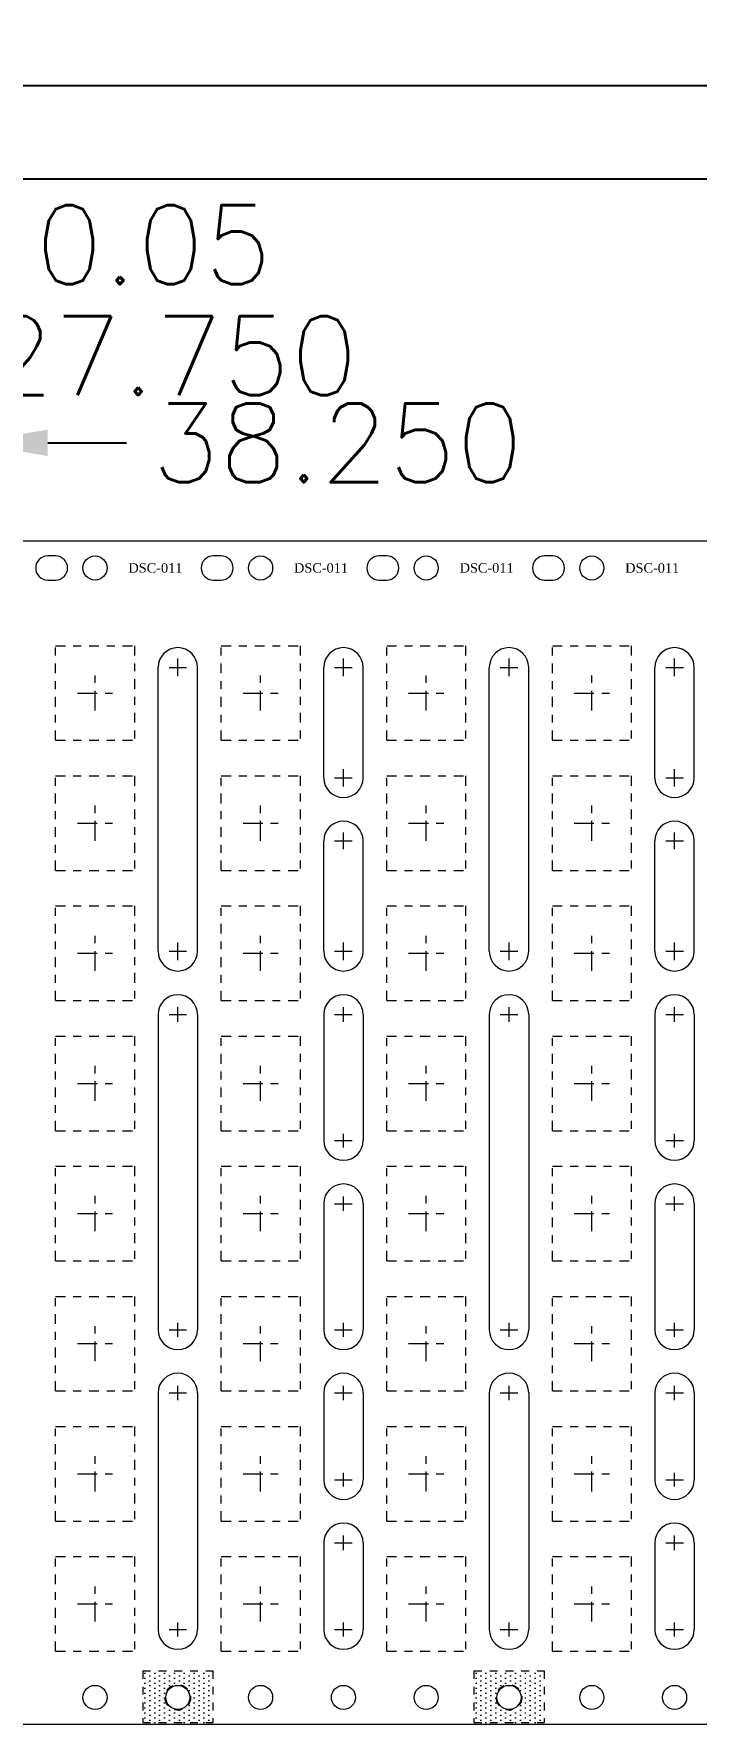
# Model space of a CAD drawing. Header units: inches. Extents: x -19 to 58, y -108 to 12.
# Drawn here: x -3.97 to 4.43, y -104.72 to -83.29 of the extents above; entities that cross this region are included whole.
import ezdxf

# ---------------------------------------------------------------- set-up
doc = ezdxf.new("R2010")
doc.units = ezdxf.units.IN
doc.header["$LTSCALE"] = 0.1
doc.header["$MEASUREMENT"] = 0
for name, pattern in [('ACANSTGL', [0.11811, 0.07874, -0.03937]), ('CENTER', [2, 1.25, -0.25, 0.25, -0.25]), ('HIDDEN', [0.375, 0.25, -0.125])]:
    doc.linetypes.add(name, pattern=pattern)
doc.layers.add('1', color=7, linetype='Continuous')
doc.layers.add('3D', color=4, linetype='Continuous')
doc.layers.add('1D', color=4, linetype='Continuous', lineweight=9)
doc.layers.add('P-L', color=7, linetype='HIDDEN', lineweight=13)
doc.styles.add('ROMANS2', font='romantic.ttf')
doc.styles.add('TEXT-1', font='simplex.shx')
doc.dimstyles.new('複本 DM-1-5', dxfattribs={"dimtxt": 1, "dimasz": 1, "dimexe": 0.25, "dimexo": 0.1, "dimgap": 0.2, "dimtad": 0, "dimdec": 3, "dimlfac": 5, "dimzin": 0, "dimdsep": 46, "dimtxsty": 'TEXT-1', "dimcen": 0.09, "dimclrd": 256, "dimclre": 256, "dimclrt": 256, "dimadec": 0, "dimazin": 0, "dimtfac": 1, "dimtdec": 3, "dimtofl": 0, "dimtmove": 0, "dimatfit": 0, "dimfxl": 1, "dimtolj": 1, "dimtzin": 0, "dimarcsym": 0})

# ---------------------------------------------------------------- blocks, each defined once
blk = doc.blocks.new('*D13')
at = {"layer": '1D', "lineweight": -2, "transparency": 16777216}
for p, q in [((-1627.778, 489.461), (-1627.778, 495.534)), ((-1577.778, 489.461), (-1577.778, 495.534)), ((-1626.778, 495.284), (-1610.337, 495.284)), ((-1578.778, 495.284), (-1598.699, 495.284))]:
    blk.add_line(p, q, dxfattribs=at)
at = {"layer": '1D', "transparency": 16777216}
for points in [[(-1626.778, 495.451), (-1626.778, 495.118), (-1627.778, 495.284)], [(-1578.778, 495.451), (-1578.778, 495.118), (-1577.778, 495.284)]]:
    blk.add_solid(points, dxfattribs=at)
at = {"layer": 'Defpoints', "color": 0, "transparency": 16777216}
for p in [(-1577.778, 495.284), (-1627.778, 489.361), (-1577.778, 489.361)]:
    blk.add_point(p, dxfattribs=at)
at = {"layer": '1D', "transparency": 16777216, "insert": (-1604.518, 495.284), "char_height": 1, "attachment_point": 5, "style": 'TEXT-1'}
blk.add_mtext('\\A1;250.000%%p0.100', dxfattribs=at)
blk = doc.blocks.new('*D14')
at = {"layer": '1D', "lineweight": -2, "transparency": 16777216}
for p, q in [((-1626.928, 489.267), (-1626.928, 494.351)), ((-1578.628, 489.267), (-1578.628, 494.351)), ((-1625.928, 494.101), (-1610.231, 494.101)), ((-1579.628, 494.101), (-1598.593, 494.101))]:
    blk.add_line(p, q, dxfattribs=at)
at = {"layer": '1D', "transparency": 16777216}
for points in [[(-1625.928, 494.268), (-1625.928, 493.934), (-1626.928, 494.101)], [(-1579.628, 494.268), (-1579.628, 493.934), (-1578.628, 494.101)]]:
    blk.add_solid(points, dxfattribs=at)
at = {"layer": 'Defpoints', "color": 0, "transparency": 16777216}
for p in [(-1578.628, 494.101), (-1626.928, 489.167), (-1578.628, 489.167)]:
    blk.add_point(p, dxfattribs=at)
at = {"layer": '1D', "transparency": 16777216, "insert": (-1604.412, 494.101), "char_height": 1, "attachment_point": 5, "style": 'TEXT-1'}
blk.add_mtext('\\A1;241.500%%p0.050', dxfattribs=at)
blk = doc.blocks.new('*D16')
at = {"layer": '1D', "lineweight": -2, "transparency": 16777216}
for p, q in [((-1627.778, 489.461), (-1627.778, 493.516)), ((-1626.928, 489.267), (-1626.928, 493.516)), ((-1628.778, 493.266), (-1629.778, 493.266)), ((-1625.928, 493.266), (-1624.668, 493.266))]:
    blk.add_line(p, q, dxfattribs=at)
at = {"layer": '1D', "transparency": 16777216}
for points in [[(-1628.778, 493.432), (-1628.778, 493.099), (-1627.778, 493.266)], [(-1625.928, 493.432), (-1625.928, 493.099), (-1626.928, 493.266)]]:
    blk.add_solid(points, dxfattribs=at)
at = {"layer": 'Defpoints', "color": 0, "transparency": 16777216}
for p in [(-1627.778, 493.266), (-1627.778, 489.361), (-1626.928, 489.167)]:
    blk.add_point(p, dxfattribs=at)
at = {"layer": '1D', "transparency": 16777216, "insert": (-1620.183, 493.266), "char_height": 1, "attachment_point": 5, "style": 'TEXT-1'}
blk.add_mtext('\\A1;4.250%%p0.05', dxfattribs=at)
blk = doc.blocks.new('*D50')
at = {"layer": '1D', "lineweight": -2, "transparency": 16777216}
for p, q in [((-1627.778, 489.461), (-1627.778, 492.109)), ((-1622.228, 489.267), (-1622.228, 492.109)), ((-1628.778, 491.859), (-1629.778, 491.859)), ((-1621.228, 491.859), (-1620.228, 491.859))]:
    blk.add_line(p, q, dxfattribs=at)
at = {"layer": '1D', "transparency": 16777216}
for points in [[(-1628.778, 492.025), (-1628.778, 491.692), (-1627.778, 491.859)], [(-1621.228, 492.025), (-1621.228, 491.692), (-1622.228, 491.859)]]:
    blk.add_solid(points, dxfattribs=at)
at = {"layer": 'Defpoints', "color": 0, "transparency": 16777216}
for p in [(-1622.228, 491.859), (-1627.778, 489.361), (-1622.228, 489.167)]:
    blk.add_point(p, dxfattribs=at)
at = {"layer": '1D', "transparency": 16777216, "insert": (-1617.552, 491.859), "char_height": 1, "attachment_point": 5, "style": 'TEXT-1'}
blk.add_mtext('\\A1;27.750', dxfattribs=at)
blk = doc.blocks.new('*D51')
at = {"layer": '1D', "lineweight": -2, "transparency": 16777216}
for p, q in [((-1627.778, 489.461), (-1627.778, 491.004)), ((-1620.128, 489.267), (-1620.128, 491.004)), ((-1628.778, 490.754), (-1629.778, 490.754)), ((-1619.128, 490.754), (-1618.128, 490.754))]:
    blk.add_line(p, q, dxfattribs=at)
at = {"layer": '1D', "transparency": 16777216}
for points in [[(-1628.778, 490.921), (-1628.778, 490.587), (-1627.778, 490.754)], [(-1619.128, 490.921), (-1619.128, 490.587), (-1620.128, 490.754)]]:
    blk.add_solid(points, dxfattribs=at)
at = {"layer": 'Defpoints', "color": 0, "transparency": 16777216}
for p in [(-1620.128, 490.754), (-1627.778, 489.361), (-1620.128, 489.167)]:
    blk.add_point(p, dxfattribs=at)
at = {"layer": '1D', "transparency": 16777216, "insert": (-1615.452, 490.754), "char_height": 1, "attachment_point": 5, "style": 'TEXT-1'}
blk.add_mtext('\\A1;38.250', dxfattribs=at)

msp = doc.modelspace()

# ---------------------------------------------------------------- hatches: boundary and pattern name
at = {"layer": '1D'}
h = msp.add_hatch(dxfattribs=at)
h.set_pattern_fill('DOTS', color=0, angle=90, style=0)
h.set_pattern_definition([(90, (-2081.687314, 220.92029), (-0.0625, 0.03125), [0, -0.0625])])
h.paths.add_polyline_path([(-2.5893, -104.04979), (-2.5893, -104.70479), (-1.6993, -104.70479), (-1.6993, -104.04979)])
edge = h.paths.add_edge_path(flags=16)
edge.add_arc((-2.1443, -104.38479), 0.1624, 0, 360)
h = msp.add_hatch(dxfattribs=at)
h.set_pattern_fill('DOTS', color=0, angle=90, style=0)
h.set_pattern_definition([(90, (-2077.487314, 220.92029), (-0.0625, 0.03125), [0, -0.0625])])
h.paths.add_polyline_path([(1.6107, -104.04979), (1.6107, -104.70479), (2.5007, -104.70479), (2.5007, -104.04979)])
edge = h.paths.add_edge_path(flags=16)
edge.add_arc((2.0557, -104.38479), 0.1624, 0, 360)

# ---------------------------------------------------------------- linework, layer by layer
at = {"lineweight": 9}
for p, q in [((37.3023, -89.72479), (-12.1909, -89.72479)), ((-12.1909, -104.72479), (37.3023, -104.72479))]:
    msp.add_line(p, q, dxfattribs=at)
at = {"layer": '1', "lineweight": 9}
for p, q in [((-3.6943, -89.91239), (-3.7943, -89.91239)), ((-1.5943, -89.91239), (-1.6943, -89.91239)), ((0.5057, -89.91239), (0.4057, -89.91239)), ((2.6057, -89.91239), (2.5057, -89.91239)), ((-3.7943, -90.21719), (-3.6943, -90.21719)), ((-1.6943, -90.21719), (-1.5943, -90.21719)), ((0.4057, -90.21719), (0.5057, -90.21719)), ((2.5057, -90.21719), (2.6057, -90.21719))]:
    msp.add_line(p, q, dxfattribs=at)
at = {"layer": '1', "lineweight": 9, "ltscale": 2}
for centre in [(-3.1943, -90.06479), (-1.0943, -90.06479), (1.0057, -90.06479), (3.1057, -90.06479)]:
    msp.add_circle(centre, 0.1524, dxfattribs=at)
at = {"layer": '1', "lineweight": 9}
for centre in [(-3.1943, -104.38479), (-2.1443, -104.38479), (-1.0943, -104.38479), (-0.0443, -104.38479), (1.0057, -104.38479), (2.0557, -104.38479), (3.1057, -104.38479), (4.1557, -104.38479)]:
    msp.add_circle(centre, 0.1524, dxfattribs=at)
for centre, start, end in [((-3.7943, -90.06479), 90, 270), ((-3.6943, -90.06479), 270, 90), ((-1.6943, -90.06479), 90, 270), ((-1.5943, -90.06479), 270, 90), ((0.4057, -90.06479), 90, 270), ((0.5057, -90.06479), 270, 90), ((2.5057, -90.06479), 90, 270), ((2.6057, -90.06479), 270, 90)]:
    msp.add_arc(centre, 0.1524, start, end, dxfattribs=at)
at = {"layer": '1D', "color": 0}
for p, q in [((-2.39431, -94.92479), (-2.39431, -91.32479)), ((-1.89431, -94.92479), (-1.89431, -91.32479)), ((-0.29431, -92.72479), (-0.29431, -91.32479)), ((0.20569, -92.72479), (0.20569, -91.32479)), ((1.80569, -94.92479), (1.80569, -91.32479)), ((2.30569, -94.92479), (2.30569, -91.32479)), ((3.90569, -92.72479), (3.90569, -91.32479)), ((4.40569, -92.72479), (4.40569, -91.32479)), ((-0.29431, -94.92479), (-0.29431, -93.52479)), ((0.20569, -94.92479), (0.20569, -93.52479)), ((3.90569, -94.92479), (3.90569, -93.52479)), ((4.40569, -94.92479), (4.40569, -93.52479)), ((-2.39431, -95.72479), (-2.39431, -99.72479)), ((-1.89431, -95.72479), (-1.89431, -99.72479)), ((-0.29431, -95.72479), (-0.29431, -97.32479)), ((0.20569, -95.72479), (0.20569, -97.32479)), ((1.80569, -95.72479), (1.80569, -99.72479)), ((2.30569, -95.72479), (2.30569, -99.72479)), ((3.90569, -95.72479), (3.90569, -97.32479)), ((4.40569, -95.72479), (4.40569, -97.32479)), ((-0.29431, -98.12479), (-0.29431, -99.72479)), ((0.20569, -98.12479), (0.20569, -99.72479)), ((3.90569, -98.12479), (3.90569, -99.72479)), ((4.40569, -98.12479), (4.40569, -99.72479)), ((-2.39431, -100.52479), (-2.39431, -103.52479)), ((-1.89431, -100.52479), (-1.89431, -103.52479)), ((-0.29431, -100.52479), (-0.29431, -101.62479)), ((0.20569, -100.52479), (0.20569, -101.62479)), ((1.80569, -100.52479), (1.80569, -103.52479)), ((2.30569, -100.52479), (2.30569, -103.52479)), ((3.90569, -100.52479), (3.90569, -101.62479)), ((4.40569, -100.52479), (4.40569, -101.62479)), ((-0.29431, -102.42479), (-0.29431, -103.52479)), ((0.20569, -102.42479), (0.20569, -103.52479)), ((3.90569, -102.42479), (3.90569, -103.52479)), ((4.40569, -102.42479), (4.40569, -103.52479))]:
    msp.add_line(p, q, dxfattribs=at)
at = {"layer": '1D', "linetype": 'ACANSTGL', "ltscale": 10}
for p, q in [((-2.5893, -104.04979), (-1.6993, -104.04979)), ((-2.5893, -104.04979), (-2.5893, -104.70479)), ((-1.6993, -104.04979), (-1.6993, -104.70479)), ((1.6107, -104.04979), (2.5007, -104.04979)), ((1.6107, -104.04979), (1.6107, -104.70479)), ((2.5007, -104.04979), (2.5007, -104.70479)), ((-2.5893, -104.70479), (-1.6993, -104.70479)), ((1.6107, -104.70479), (2.5007, -104.70479))]:
    msp.add_line(p, q, dxfattribs=at)
at = {"layer": '1D', "color": 0}
for centre, start, end in [((-2.14431, -91.32479), 0, 180), ((-0.04431, -91.32479), 0, 180), ((2.05569, -91.32479), 0, 180), ((4.15569, -91.32479), 0, 180), ((-0.04431, -92.72479), 180, 0), ((4.15569, -92.72479), 180, 0), ((-0.04431, -93.52479), 0, 180), ((4.15569, -93.52479), 0, 180), ((-2.14431, -94.92479), 180, 0), ((-0.04431, -94.92479), 180, 0), ((2.05569, -94.92479), 180, 0), ((4.15569, -94.92479), 180, 0), ((-2.14431, -95.72479), 0, 180), ((-0.04431, -95.72479), 0, 180), ((2.05569, -95.72479), 0, 180), ((4.15569, -95.72479), 0, 180), ((-0.04431, -97.32479), 180, 0), ((4.15569, -97.32479), 180, 0), ((-0.04431, -98.12479), 0, 180), ((4.15569, -98.12479), 0, 180), ((-2.14431, -99.72479), 180, 0), ((-2.14431, -99.72479), 180, 0), ((-0.04431, -99.72479), 180, 0), ((2.05569, -99.72479), 180, 0), ((2.05569, -99.72479), 180, 0), ((4.15569, -99.72479), 180, 0), ((-2.14431, -100.52479), 0, 180), ((-0.04431, -100.52479), 0, 180), ((2.05569, -100.52479), 0, 180), ((4.15569, -100.52479), 0, 180), ((-0.04431, -101.62479), 180, 0), ((4.15569, -101.62479), 180, 0), ((-0.04431, -102.42479), 0, 180), ((4.15569, -102.42479), 0, 180), ((-2.14431, -103.52479), 180, 0), ((-0.04431, -103.52479), 180, 0), ((2.05569, -103.52479), 180, 0), ((4.15569, -103.52479), 180, 0)]:
    msp.add_arc(centre, 0.25, start, end, dxfattribs=at)
at = {"layer": '3D', "color": 2, "linetype": 'CENTER', "lineweight": 9}
for p, q in [((-3.6943, -92.24979), (-3.6943, -91.04979)), ((-3.6943, -91.04979), (-2.6943, -91.04979)), ((-2.6943, -91.04979), (-2.6943, -92.24979)), ((-1.5943, -92.24979), (-1.5943, -91.04979)), ((-1.5943, -91.04979), (-0.5943, -91.04979)), ((-0.5943, -91.04979), (-0.5943, -92.24979)), ((0.5057, -92.24979), (0.5057, -91.04979)), ((0.5057, -91.04979), (1.5057, -91.04979)), ((1.5057, -91.04979), (1.5057, -92.24979)), ((2.6057, -92.24979), (2.6057, -91.04979)), ((2.6057, -91.04979), (3.6057, -91.04979)), ((3.6057, -91.04979), (3.6057, -92.24979)), ((-3.6943, -92.24979), (-2.6943, -92.24979)), ((-1.5943, -92.24979), (-0.5943, -92.24979)), ((0.5057, -92.24979), (1.5057, -92.24979)), ((2.6057, -92.24979), (3.6057, -92.24979)), ((-3.6943, -93.89979), (-3.6943, -92.69979)), ((-3.6943, -92.69979), (-2.6943, -92.69979)), ((-2.6943, -92.69979), (-2.6943, -93.89979)), ((-1.5943, -93.89979), (-1.5943, -92.69979)), ((-1.5943, -92.69979), (-0.5943, -92.69979)), ((-0.5943, -92.69979), (-0.5943, -93.89979)), ((0.5057, -93.89979), (0.5057, -92.69979)), ((0.5057, -92.69979), (1.5057, -92.69979)), ((1.5057, -92.69979), (1.5057, -93.89979)), ((2.6057, -93.89979), (2.6057, -92.69979)), ((2.6057, -92.69979), (3.6057, -92.69979)), ((3.6057, -92.69979), (3.6057, -93.89979)), ((-3.6943, -93.89979), (-2.6943, -93.89979)), ((-1.5943, -93.89979), (-0.5943, -93.89979)), ((0.5057, -93.89979), (1.5057, -93.89979)), ((2.6057, -93.89979), (3.6057, -93.89979)), ((-3.6943, -95.54979), (-3.6943, -94.34979)), ((-3.6943, -94.34979), (-2.6943, -94.34979)), ((-2.6943, -94.34979), (-2.6943, -95.54979)), ((-1.5943, -95.54979), (-1.5943, -94.34979)), ((-1.5943, -94.34979), (-0.5943, -94.34979)), ((-0.5943, -94.34979), (-0.5943, -95.54979)), ((0.5057, -95.54979), (0.5057, -94.34979)), ((0.5057, -94.34979), (1.5057, -94.34979)), ((1.5057, -94.34979), (1.5057, -95.54979)), ((2.6057, -95.54979), (2.6057, -94.34979)), ((2.6057, -94.34979), (3.6057, -94.34979)), ((3.6057, -94.34979), (3.6057, -95.54979)), ((-3.6943, -95.54979), (-2.6943, -95.54979)), ((-1.5943, -95.54979), (-0.5943, -95.54979)), ((0.5057, -95.54979), (1.5057, -95.54979)), ((2.6057, -95.54979), (3.6057, -95.54979)), ((-3.6943, -97.19979), (-3.6943, -95.99979)), ((-3.6943, -95.99979), (-2.6943, -95.99979)), ((-2.6943, -95.99979), (-2.6943, -97.19979)), ((-1.5943, -97.19979), (-1.5943, -95.99979)), ((-1.5943, -95.99979), (-0.5943, -95.99979)), ((-0.5943, -95.99979), (-0.5943, -97.19979)), ((0.5057, -97.19979), (0.5057, -95.99979)), ((0.5057, -95.99979), (1.5057, -95.99979)), ((1.5057, -95.99979), (1.5057, -97.19979)), ((2.6057, -97.19979), (2.6057, -95.99979)), ((2.6057, -95.99979), (3.6057, -95.99979)), ((3.6057, -95.99979), (3.6057, -97.19979)), ((-3.6943, -97.19979), (-2.6943, -97.19979)), ((-1.5943, -97.19979), (-0.5943, -97.19979)), ((0.5057, -97.19979), (1.5057, -97.19979)), ((2.6057, -97.19979), (3.6057, -97.19979)), ((-3.6943, -98.84979), (-3.6943, -97.64979)), ((-3.6943, -97.64979), (-2.6943, -97.64979)), ((-2.6943, -97.64979), (-2.6943, -98.84979)), ((-1.5943, -98.84979), (-1.5943, -97.64979)), ((-1.5943, -97.64979), (-0.5943, -97.64979)), ((-0.5943, -97.64979), (-0.5943, -98.84979)), ((0.5057, -98.84979), (0.5057, -97.64979)), ((0.5057, -97.64979), (1.5057, -97.64979)), ((1.5057, -97.64979), (1.5057, -98.84979)), ((2.6057, -98.84979), (2.6057, -97.64979)), ((2.6057, -97.64979), (3.6057, -97.64979)), ((3.6057, -97.64979), (3.6057, -98.84979)), ((-3.6943, -98.84979), (-2.6943, -98.84979)), ((-1.5943, -98.84979), (-0.5943, -98.84979)), ((0.5057, -98.84979), (1.5057, -98.84979)), ((2.6057, -98.84979), (3.6057, -98.84979)), ((-3.6943, -100.49979), (-3.6943, -99.29979)), ((-3.6943, -99.29979), (-2.6943, -99.29979)), ((-2.6943, -99.29979), (-2.6943, -100.49979)), ((-1.5943, -100.49979), (-1.5943, -99.29979)), ((-1.5943, -99.29979), (-0.5943, -99.29979)), ((-0.5943, -99.29979), (-0.5943, -100.49979)), ((0.5057, -100.49979), (0.5057, -99.29979)), ((0.5057, -99.29979), (1.5057, -99.29979)), ((1.5057, -99.29979), (1.5057, -100.49979)), ((2.6057, -100.49979), (2.6057, -99.29979)), ((2.6057, -99.29979), (3.6057, -99.29979)), ((3.6057, -99.29979), (3.6057, -100.49979)), ((-3.6943, -100.49979), (-2.6943, -100.49979)), ((-1.5943, -100.49979), (-0.5943, -100.49979)), ((0.5057, -100.49979), (1.5057, -100.49979)), ((2.6057, -100.49979), (3.6057, -100.49979)), ((-3.6943, -102.14979), (-3.6943, -100.94979)), ((-3.6943, -100.94979), (-2.6943, -100.94979)), ((-2.6943, -100.94979), (-2.6943, -102.14979)), ((-1.5943, -102.14979), (-1.5943, -100.94979)), ((-1.5943, -100.94979), (-0.5943, -100.94979)), ((-0.5943, -100.94979), (-0.5943, -102.14979)), ((0.5057, -102.14979), (0.5057, -100.94979)), ((0.5057, -100.94979), (1.5057, -100.94979)), ((1.5057, -100.94979), (1.5057, -102.14979)), ((2.6057, -102.14979), (2.6057, -100.94979)), ((2.6057, -100.94979), (3.6057, -100.94979)), ((3.6057, -100.94979), (3.6057, -102.14979)), ((-3.6943, -102.14979), (-2.6943, -102.14979)), ((-1.5943, -102.14979), (-0.5943, -102.14979)), ((0.5057, -102.14979), (1.5057, -102.14979)), ((2.6057, -102.14979), (3.6057, -102.14979)), ((-3.6943, -103.79979), (-3.6943, -102.59979)), ((-3.6943, -102.59979), (-2.6943, -102.59979)), ((-2.6943, -102.59979), (-2.6943, -103.79979)), ((-1.5943, -103.79979), (-1.5943, -102.59979)), ((-1.5943, -102.59979), (-0.5943, -102.59979)), ((-0.5943, -102.59979), (-0.5943, -103.79979)), ((0.5057, -103.79979), (0.5057, -102.59979)), ((0.5057, -102.59979), (1.5057, -102.59979)), ((1.5057, -102.59979), (1.5057, -103.79979)), ((2.6057, -103.79979), (2.6057, -102.59979)), ((2.6057, -102.59979), (3.6057, -102.59979)), ((3.6057, -102.59979), (3.6057, -103.79979)), ((-3.6943, -103.79979), (-2.6943, -103.79979)), ((-1.5943, -103.79979), (-0.5943, -103.79979)), ((0.5057, -103.79979), (1.5057, -103.79979)), ((2.6057, -103.79979), (3.6057, -103.79979))]:
    msp.add_line(p, q, dxfattribs=at)
at = {"layer": '3D', "color": 1, "linetype": 'CENTER', "lineweight": 5, "ltscale": 2}
for p, q in [((-2.14431, -91.43607), (-2.14431, -91.21351)), ((-2.14431, -91.39157), (-2.14431, -91.25801)), ((-0.04431, -91.43607), (-0.04431, -91.21351)), ((-0.04431, -91.39157), (-0.04431, -91.25801)), ((2.05569, -91.43607), (2.05569, -91.21351)), ((2.05569, -91.39157), (2.05569, -91.25801)), ((4.15569, -91.43607), (4.15569, -91.21351)), ((4.15569, -91.39157), (4.15569, -91.25801)), ((-2.25558, -91.32479), (-2.03303, -91.32479)), ((-2.21556, -91.32479), (-2.07305, -91.32479)), ((-0.15558, -91.32479), (0.06697, -91.32479)), ((-0.11556, -91.32479), (0.02695, -91.32479)), ((1.94442, -91.32479), (2.16697, -91.32479)), ((1.98444, -91.32479), (2.12695, -91.32479)), ((4.04442, -91.32479), (4.26697, -91.32479)), ((4.08444, -91.32479), (4.22695, -91.32479)), ((-0.15558, -92.72479), (0.06697, -92.72479)), ((-0.04431, -92.83607), (-0.04431, -92.61351)), ((-0.04431, -92.83607), (-0.04431, -92.61351)), ((4.04442, -92.72479), (4.26697, -92.72479)), ((4.15569, -92.83607), (4.15569, -92.61351)), ((4.15569, -92.83607), (4.15569, -92.61351)), ((-0.04431, -93.62984), (-0.04431, -93.41974)), ((4.15569, -93.62984), (4.15569, -93.41974)), ((-0.15558, -93.52479), (0.06697, -93.52479)), ((4.04442, -93.52479), (4.26697, -93.52479)), ((-2.25558, -94.92479), (-2.03303, -94.92479)), ((-2.14431, -95.03607), (-2.14431, -94.81351)), ((-2.14431, -95.03607), (-2.14431, -94.81351)), ((-0.15558, -94.92479), (0.06697, -94.92479)), ((-0.04431, -95.03607), (-0.04431, -94.81351)), ((-0.04431, -95.03607), (-0.04431, -94.81351)), ((1.94442, -94.92479), (2.16697, -94.92479)), ((2.05569, -95.03607), (2.05569, -94.81351)), ((2.05569, -95.03607), (2.05569, -94.81351)), ((4.04442, -94.92479), (4.26697, -94.92479)), ((4.15569, -95.03607), (4.15569, -94.81351)), ((4.15569, -95.03607), (4.15569, -94.81351)), ((-2.25558, -95.72479), (-2.03303, -95.72479)), ((-2.14431, -95.81717), (-2.14431, -95.63241)), ((-0.15558, -95.72479), (0.06697, -95.72479)), ((-0.04431, -95.81717), (-0.04431, -95.63241)), ((1.94442, -95.72479), (2.16697, -95.72479)), ((2.05569, -95.81717), (2.05569, -95.63241)), ((4.04442, -95.72479), (4.26697, -95.72479)), ((4.15569, -95.81717), (4.15569, -95.63241)), ((-0.04431, -97.4124), (-0.04431, -97.23718)), ((4.15569, -97.4124), (4.15569, -97.23718)), ((-0.15558, -97.32479), (0.06697, -97.32479)), ((4.04442, -97.32479), (4.26697, -97.32479)), ((-0.15558, -98.12479), (0.06697, -98.12479)), ((-0.04431, -98.21717), (-0.04431, -98.03241)), ((4.04442, -98.12479), (4.26697, -98.12479)), ((4.15569, -98.21717), (4.15569, -98.03241)), ((-2.14431, -99.8124), (-2.14431, -99.63718)), ((-2.14431, -99.8124), (-2.14431, -99.63718)), ((-0.04431, -99.8124), (-0.04431, -99.63718)), ((2.05569, -99.8124), (2.05569, -99.63718)), ((2.05569, -99.8124), (2.05569, -99.63718)), ((4.15569, -99.8124), (4.15569, -99.63718)), ((-2.25558, -99.72479), (-2.03303, -99.72479)), ((-2.25558, -99.72479), (-2.03303, -99.72479)), ((-0.15558, -99.72479), (0.06697, -99.72479)), ((1.94442, -99.72479), (2.16697, -99.72479)), ((1.94442, -99.72479), (2.16697, -99.72479)), ((4.04442, -99.72479), (4.26697, -99.72479)), ((-2.14431, -100.61717), (-2.14431, -100.43241)), ((-0.04431, -100.61717), (-0.04431, -100.43241)), ((2.05569, -100.61717), (2.05569, -100.43241)), ((4.15569, -100.61717), (4.15569, -100.43241)), ((-2.25558, -100.52479), (-2.03303, -100.52479)), ((-0.15558, -100.52479), (0.06697, -100.52479)), ((1.94442, -100.52479), (2.16697, -100.52479)), ((4.04442, -100.52479), (4.26697, -100.52479)), ((-0.04431, -101.7124), (-0.04431, -101.53718)), ((4.15569, -101.7124), (4.15569, -101.53718)), ((-0.15558, -101.62479), (0.06697, -101.62479)), ((4.04442, -101.62479), (4.26697, -101.62479)), ((-0.15558, -102.42479), (0.06697, -102.42479)), ((-0.04431, -102.51717), (-0.04431, -102.33241)), ((4.04442, -102.42479), (4.26697, -102.42479)), ((4.15569, -102.51717), (4.15569, -102.33241)), ((-2.14431, -103.6124), (-2.14431, -103.43718)), ((-0.04431, -103.6124), (-0.04431, -103.43718)), ((2.05569, -103.6124), (2.05569, -103.43718)), ((4.15569, -103.6124), (4.15569, -103.43718)), ((-2.25558, -103.52479), (-2.03303, -103.52479)), ((-0.15558, -103.52479), (0.06697, -103.52479)), ((1.94442, -103.52479), (2.16697, -103.52479)), ((4.04442, -103.52479), (4.26697, -103.52479))]:
    msp.add_line(p, q, dxfattribs=at)
at = {"layer": '3D', "color": 1, "linetype": 'CENTER', "lineweight": 9, "ltscale": 2}
for p, q in [((-3.1943, -91.87235), (-3.1943, -91.42724)), ((-1.0943, -91.87235), (-1.0943, -91.42724)), ((1.0057, -91.87235), (1.0057, -91.42724)), ((3.1057, -91.87235), (3.1057, -91.42724)), ((-3.41686, -91.64979), (-2.97174, -91.64979)), ((-1.31686, -91.64979), (-0.87174, -91.64979)), ((0.78314, -91.64979), (1.22826, -91.64979)), ((2.88314, -91.64979), (3.32826, -91.64979)), ((-3.1943, -93.52235), (-3.1943, -93.07724)), ((-1.0943, -93.52235), (-1.0943, -93.07724)), ((1.0057, -93.52235), (1.0057, -93.07724)), ((3.1057, -93.52235), (3.1057, -93.07724)), ((-3.41686, -93.29979), (-2.97174, -93.29979)), ((-1.31686, -93.29979), (-0.87174, -93.29979)), ((0.78314, -93.29979), (1.22826, -93.29979)), ((2.88314, -93.29979), (3.32826, -93.29979)), ((-3.1943, -95.17235), (-3.1943, -94.72724)), ((-1.0943, -95.17235), (-1.0943, -94.72724)), ((1.0057, -95.17235), (1.0057, -94.72724)), ((3.1057, -95.17235), (3.1057, -94.72724)), ((-3.41686, -94.94979), (-2.97174, -94.94979)), ((-1.31686, -94.94979), (-0.87174, -94.94979)), ((0.78314, -94.94979), (1.22826, -94.94979)), ((2.88314, -94.94979), (3.32826, -94.94979)), ((-3.1943, -96.82235), (-3.1943, -96.37724)), ((-1.0943, -96.82235), (-1.0943, -96.37724)), ((1.0057, -96.82235), (1.0057, -96.37724)), ((3.1057, -96.82235), (3.1057, -96.37724)), ((-3.41686, -96.59979), (-2.97174, -96.59979)), ((-1.31686, -96.59979), (-0.87174, -96.59979)), ((0.78314, -96.59979), (1.22826, -96.59979)), ((2.88314, -96.59979), (3.32826, -96.59979)), ((-3.1943, -98.47235), (-3.1943, -98.02724)), ((-1.0943, -98.47235), (-1.0943, -98.02724)), ((1.0057, -98.47235), (1.0057, -98.02724)), ((3.1057, -98.47235), (3.1057, -98.02724)), ((-3.41686, -98.24979), (-2.97174, -98.24979)), ((-1.31686, -98.24979), (-0.87174, -98.24979)), ((0.78314, -98.24979), (1.22826, -98.24979)), ((2.88314, -98.24979), (3.32826, -98.24979)), ((-3.1943, -100.12235), (-3.1943, -99.67724)), ((-1.0943, -100.12235), (-1.0943, -99.67724)), ((1.0057, -100.12235), (1.0057, -99.67724)), ((3.1057, -100.12235), (3.1057, -99.67724)), ((-3.41686, -99.89979), (-2.97174, -99.89979)), ((-1.31686, -99.89979), (-0.87174, -99.89979)), ((0.78314, -99.89979), (1.22826, -99.89979)), ((2.88314, -99.89979), (3.32826, -99.89979)), ((-3.1943, -101.77235), (-3.1943, -101.32724)), ((-1.0943, -101.77235), (-1.0943, -101.32724)), ((1.0057, -101.77235), (1.0057, -101.32724)), ((3.1057, -101.77235), (3.1057, -101.32724)), ((-3.41686, -101.54979), (-2.97174, -101.54979)), ((-1.31686, -101.54979), (-0.87174, -101.54979)), ((0.78314, -101.54979), (1.22826, -101.54979)), ((2.88314, -101.54979), (3.32826, -101.54979)), ((-3.1943, -103.42235), (-3.1943, -102.97724)), ((-1.0943, -103.42235), (-1.0943, -102.97724)), ((1.0057, -103.42235), (1.0057, -102.97724)), ((3.1057, -103.42235), (3.1057, -102.97724)), ((-3.41686, -103.19979), (-2.97174, -103.19979)), ((-1.31686, -103.19979), (-0.87174, -103.19979)), ((0.78314, -103.19979), (1.22826, -103.19979)), ((2.88314, -103.19979), (3.32826, -103.19979))]:
    msp.add_line(p, q, dxfattribs=at)
at = {"layer": 'P-L', "color": 4, "ltscale": 4}
for centre in [(-2.1443, -104.38479), (2.0557, -104.38479)]:
    msp.add_circle(centre, 0.1624, dxfattribs=at)

# ---------------------------------------------------------------- texts
at = {"layer": '1D', "color": 0, "char_height": 0.12, "attachment_point": 1, "style": 'ROMANS2'}
for insert in [(-2.77064, -90.00369), (-0.67064, -90.00369), (1.42936, -90.00369), (3.52936, -90.00369)]:
    msp.add_mtext_dynamic_manual_height_columns('DSC-011', width=0.4462902, gutter_width=15, heights=[0], dxfattribs=dict(at, insert=insert))

# ---------------------------------------------------------------- dimensions: what is measured, and where the dimension line sits
at = {"layer": '1D'}
for base, p1, p2, text, picture, middle in [((37.5557, -83.94752), (-12.4443, -89.87111), (37.5557, -89.87111), '<>%%p0.100', '*D13', (10.81575, -83.94752)), ((36.7057, -85.13106), (-11.5943, -90.06479), (36.7057, -90.06479), '<>%%p0.050', '*D14', (10.92158, -85.13106)), ((-12.4443, -85.96649), (-11.5943, -90.06479), (-12.4443, -89.87111), '<>%%p0.05', '*D16', (-4.84886, -85.96649))]:
    dim = msp.add_linear_dim(base=base, p1=p1, p2=p2, text=text, dimstyle='複本 DM-1-5', dxfattribs=at)
    dim.commit()
    dim.dimension.update_dxf_attribs({"geometry": picture, "text_midpoint": middle, "dimtype": 128, "insert": (1615.33375, -579.23201)})
dim = msp.add_linear_dim(base=(-6.8943, -87.37348), p1=(-12.4443, -89.87111), p2=(-6.8943, -90.06479), dimstyle='複本 DM-1-5', dxfattribs=at)
dim.commit()
dim.dimension.update_dxf_attribs({"geometry": '*D50', "text_midpoint": (-2.21811, -87.37348), "insert": (1615.33375, -579.23201)})
dim = msp.add_linear_dim(base=(-4.7943, -88.47805), p1=(-12.4443, -89.87111), p2=(-4.7943, -90.06479), dimstyle='複本 DM-1-5', dxfattribs=at)
dim.commit()
dim.dimension.update_dxf_attribs({"geometry": '*D51', "text_midpoint": (-0.11811, -88.47805), "dimtype": 128, "insert": (1615.33375, -579.23201)})

doc.saveas('drawing.dxf')
